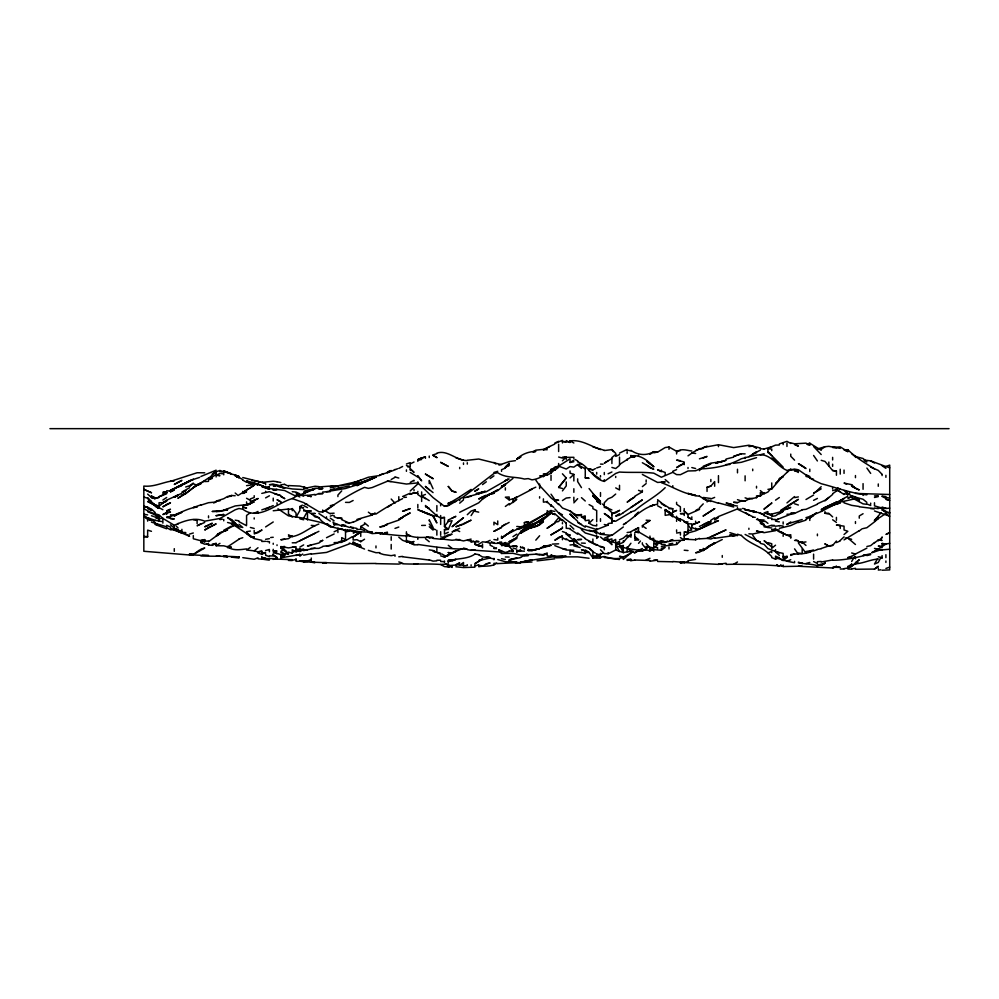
<?xml version="1.0" encoding="UTF-8"?>
<svg xmlns="http://www.w3.org/2000/svg" width="999" height="999" viewBox="0 0 999 999"><rect width="100%" height="100%" fill="white"/><g stroke="black" fill="none" stroke-linecap="round" stroke-linejoin="round"><path stroke-width="1.5" d="M880.831 557.479L878.283 562.437L874.487 564.048L877.534 558.766M277.984 508.803L288.449 515.846L303.671 518.169L307.467 511.238L311.276 510.976L303.671 510.901M851.648 561.463L854.694 556.493M471.103 515.584L474.912 509.715L471.103 511.101L467.295 514.697M699.437 470.679L701.71 467.507M630.931 543.244L627.135 548.364L615.709 545.991M562.437 473.813L566.246 477.997L558.628 487.475L562.437 488.486M562.437 490.896L566.246 485.901L566.246 481.93M448.276 521.466L444.468 526.411L448.276 529.42L452.072 520.704L448.276 521.466L448.276 520.329M558.628 487.475L566.246 477.997M560.539 519.093L558.628 521.466L554.82 522.315L558.628 517.782M638.548 543.369L640.446 541.046M613.174 542.12L619.517 544.043L623.326 542.307L627.135 537.787L630.931 535.414M707.042 491.408L707.042 487.262L710.851 486.113L714.66 481.593L714.66 486.238M836.425 540.996L832.629 545.479L828.82 546.116L825.012 543.956L828.82 546.116M770.791 488.711L767.931 492.032L764.123 493.731L760.314 492.632L760.314 496.178L756.518 495.879L756.518 497.664L748.9 499.1L745.104 500.998L741.295 500.998L737.487 499.65M788.86 470.492L775.536 483.628L779.345 479.982L771.74 489.035L767.931 489.335M535.801 540.159L539.61 535.764M878.283 516.008L881.143 512.712M516.77 537.2C522.115 525.936 536.126 530.007 543.406 521.553L535.801 526.585M341.72 490.896L337.912 495.079L337.912 496.603M573.851 502.859L577.659 498.676M634.74 516.221L638.548 512.162L634.74 515.509M756.518 497.664L758.416 495.629M863.061 528.571L866.87 527.722L874.487 521.89L878.283 518.469L874.487 520.329L878.283 516.271M703.234 503.871L699.437 507.804L699.437 509.453L688.011 514.485L684.215 511.188L684.215 508.566M707.042 501.935L708.94 499.962M208.529 478.384L216.146 471.703L219.942 470.517L223.751 471.74L221.216 471.803M509.165 463.236L505.357 467.045L509.165 465.609L509.165 464.26M562.437 460.789L566.246 456.98L566.246 459.39M482.517 499.1L478.721 502.822L459.69 512.287M874.487 520.279L878.283 516.558M551.023 513.311L539.61 522.739L543.406 519.905M596.69 524.213L596.69 525.911L592.882 525.362L589.073 523.239L592.882 519.567M786.962 472.502L790.758 468.818M551.023 473.089L554.82 469.455L554.82 470.179L551.023 469.368L551.023 473.089L547.215 475.087L544.68 474.263M516.77 459.228L520.579 456.768L516.77 459.228C521.515 454.158 529.033 451.448 535.801 451.398L533.266 452.135M680.406 540.871L676.598 544.467L661.375 546.366M840.234 540.447L844.043 536.863M598.588 536.688L596.69 538.461L596.69 535.626M817.407 490.259L821.203 486.713M410.214 490.984L417.832 483.916L417.832 481.78M570.042 477.909L573.851 474.4L570.042 473.139L570.042 470.941M665.184 487.687C656.043 496.64 644.33 502.422 634.74 510.689L630.931 511.913M760.314 496.178L764.123 492.669L764.123 493.731L760.314 490.596M520.579 533.004L524.388 529.545L520.579 532.629M505.357 467.257L509.165 463.836M832.629 494.443L825.012 500.836M159.053 506.118L155.257 505.107L159.053 506.156L166.671 500.149L181.893 493.306M459.69 503.159L463.499 499.862M794.567 496.565L786.962 502.909M627.135 534.865L623.326 538.124L619.517 539.822M809.789 518.256L813.598 514.997L809.789 517.407M878.283 540.834L882.092 537.574M238.973 539.223L227.56 546.84L223.751 545.816L216.146 545.741L216.146 543.406L212.337 544.093L212.337 545.354L208.529 545.017L206.631 543.543M615.709 494.068L611.912 497.24L608.104 498.801L604.295 502.734L604.295 506.755L611.912 509.927M874.487 542.482L870.678 545.654L866.87 546.503M208.529 479.645L216.146 474.4L219.942 475.711L217.407 475.462M250.387 547.39L246.578 550.012L254.196 550.849L258.004 547.727M775.536 545.192L771.74 548.314L771.74 543.743L767.931 542.607M387.387 481.043L406.418 484.04L417.832 482.867L433.054 497.577L444.468 506.331L448.276 505.694L463.499 496.853L493.943 473.476L497.739 472.714C505.919 478.359 515.472 476.423 524.388 479.058L528.184 478.596L531.992 479.857C541.058 478.721 548.039 472.827 554.82 467.095L558.628 466.121L570.042 458.803L570.042 462.487L573.851 461.725M845.566 490.684L847.851 494.617L849.749 493.069M786.962 557.529L783.154 560.614L780.619 559.04M143.831 508.741L151.448 512.712L159.053 514.91L162.862 518.381L174.276 525.274C183.579 521.153 194.593 516.783 204.72 521.166L219.942 518.469L235.165 509.79L238.973 508.491L242.782 509.203C258.704 521.303 276.611 503.134 292.245 498.588L303.671 502.609L318.893 511.7L322.689 512.075C336.226 503.296 349.8 493.981 364.548 487.35L368.356 488.361L372.165 487.549L387.387 481.256L391.196 481.506M615.709 454.533L611.912 457.579L611.912 463.536M523.426 529.333L520.579 531.618L528.184 527.01L524.388 528.571M520.579 532.667L524.388 529.632L539.61 524.937L528.184 528.696M642.357 486.625L646.153 483.578M198.064 484.815L208.529 477.997M619.517 464.473L630.931 457.117L634.74 456.855L630.931 457.117M352.185 536.713L345.529 540.659L341.72 541.333M512.962 478.384L501.548 487.425L505.357 484.39L501.548 486.451L505.357 484.428L497.739 490.596L486.326 495.966L490.134 493.768M501.548 536.176L501.548 538.211L512.962 530.094M543.406 517.994C535.751 523.951 526.061 527.022 516.77 529.333L520.579 528.483M855.456 562.737L859.265 559.777L855.456 562.862L855.456 563.786L851.648 565.397M166.671 497.49L162.862 500.024M273.227 521.977L265.609 526.923M299.862 556.218L302.709 554.033M505.357 467.644L508.204 465.447M642.357 542.819L642.357 544.168L646.153 548.826L649.013 546.64M828.82 497.402L825.012 500.324L817.407 503.796M554.82 470.179L558.628 467.307M779.345 479.483L783.154 476.598L779.345 478.633M710.851 544.892L707.042 547.34L714.66 542.782C709.69 545.466 705.731 551.198 699.437 550.174L703.234 550.561L707.042 547.677L699.437 552.16L695.629 552.797L698.164 551.947M874.487 542.857L878.283 539.984L882.092 540.409L878.283 539.822M375.012 512.912L372.165 515.034L356.943 519.443M459.69 496.853L471.103 489.41M505.357 484.128L501.548 486.963L505.357 484.977L501.548 486.501M505.357 506.456L509.165 503.621M509.165 504.895L516.77 499.188L512.962 502.559L512.962 499.263L516.77 496.815M501.548 538.211L512.962 529.92M623.326 526.96L611.912 535.377L600.486 534.315L594.78 531.068M661.375 550.224L665.184 547.39L661.375 548.226L661.375 550.224L653.771 549.675L653.771 551.273M787.911 505.619L798.376 499.35L779.345 512.125L771.74 514.11M813.598 514.785L816.445 512.662M884.952 514.098L874.487 521.003M855.456 563.374L851.648 566.196L847.851 567.469L851.648 565.059L851.648 563.623M874.487 569.118L878.283 566.283L874.487 569.08L855.456 569.243M172.377 490.984L174.276 489.585L170.479 491.783L173.014 490.659M482.517 484.59L486.326 481.805M577.659 461.213L577.659 461.85C588.723 465.621 592.619 478.921 604.295 481.418L615.709 473.439L619.517 472.04C630.968 472.827 642.307 471.765 653.771 473.176L661.375 477.235L672.789 472.327L676.598 474.612L680.406 474.7L688.011 470.979L695.629 470.766L703.234 467.557M859.265 530.894L862.112 528.808M847.851 566.883L850.698 564.785M223.751 530.257L231.368 526.161M250.387 512.674L246.578 515.422L246.578 524.85M322.689 540.234L318.893 542.994L307.467 545.953L311.276 545.229M449.225 504.582L451.123 503.209M193.307 483.079L189.498 485.776L185.702 487M353.134 537.112L360.751 531.53L353.134 536.938L360.751 532.33M490.134 478.546L493.943 475.849M482.517 499.225L490.134 493.981L487.599 495.367M452.072 552.759L444.468 557.067L440.659 555.844M478.721 566.745C484.577 565.422 491.583 567.37 496.478 563.124M649.962 454.358L653.771 451.66L657.567 452.16L665.184 447.552L668.993 447.003L676.598 451.273L680.406 450.561M630.931 552.797L623.326 559.39L623.326 556.942L630.931 553.309L630.931 550.936L627.135 548.563L627.135 551.785L623.326 552.634L615.709 549.962L608.104 553.808L608.104 552.584M630.931 551.148L634.74 552.834L638.548 550.137M821.203 449.375L825.012 446.715L828.82 446.328L840.234 448.364M786.962 506.331L780.619 510.402M817.407 490.596L813.598 493.269L821.203 488.861M832.629 493.731L836.425 491.058M838.96 501.311L832.629 505.057L847.851 496.178M516.77 526.461L520.579 526.798L524.388 525.861L528.184 523.239M630.931 512.125L615.709 521.216L611.912 521.128L614.447 520.954M646.153 520.192L649.962 520.491L642.357 525.611M775.536 500.149L779.345 497.539M840.234 501.086L844.043 498.464L840.234 500.499M198.376 484.877L200.924 483.828L197.115 484.852L193.307 487.549L204.72 480.869L204.72 481.555L208.529 481.381M448.276 503.708L459.69 496.99M540.871 476.136L543.406 476.56L547.215 473.988L547.215 475.087M455.881 550.811L444.468 556.942M714.66 519.093L718.456 516.52L737.487 508.903L737.487 507.642M212.337 474.238L216.146 471.703L212.337 473.988M318.893 524.05C309.465 527.435 302.335 534.765 292.245 536.65L288.449 534.79M326.498 537.699L334.116 533.978M387.387 523.876L383.579 526.373L379.77 527.01L387.387 524.675M556.093 442.957L562.437 440.322L562.437 442.944M562.437 500.536L566.246 498.039L570.042 497.614M512.962 536.65L516.77 534.153M482.517 566.283L486.326 563.786L490.134 562.949L486.326 563.998M596.69 554.32L600.486 554.532L603.034 552.872M779.345 478.758L783.154 476.261M844.043 534.527L847.851 531.281L844.043 530.007L844.043 526.161L836.425 525.099L840.234 525.362M174.276 497.327L178.084 495.379M238.973 494.917L254.196 485.227L242.782 492.457L242.782 491.358M387.387 507.342L391.196 504.895M368.356 512.162L372.165 515.034L372.165 513.686L375.974 514.06C384.74 508.241 393.219 503.196 402.609 498.638M353.134 537.574L353.134 540.022L356.943 539.685L360.751 541.683L364.548 539.223M543.406 450.087L549.75 446.516M505.357 535.127L520.579 527.472M501.548 537.824L505.357 535.377M752.709 454.158L760.314 450.174M710.851 520.279L714.66 517.832M805.981 499.525L813.598 495.042M847.851 567.507L851.648 565.059L847.851 567.382L851.648 565.983M166.671 492.969L159.053 496.69L162.862 495.329M170.479 491.271L178.084 486.501L181.893 485.439L178.084 487.3M162.862 502.909L166.671 500.499L162.862 502.859L159.053 502.697L159.053 506.156M181.893 492.082L189.498 487.762M197.115 485.402L200.924 482.992L197.115 485.102L200.924 483.204L197.115 484.465M619.517 513.686L615.709 516.096L619.517 515.122L623.326 512.762M634.74 552.834L638.548 550.424L642.357 550.811L646.153 549.712L649.962 550.936L652.497 549.675M809.789 517.957L813.598 515.546M208.529 541.683L219.942 533.354L216.146 536.138L223.751 531.281L227.56 530.007L219.942 532.629M216.146 545.741L219.942 543.369M505.357 480.831L486.326 491.695L467.295 496.853M505.357 524.213L501.548 526.585L509.165 522.44M608.104 460.789L604.295 463.161L611.912 458.553M714.66 519.942L718.456 517.582M821.203 511.101L825.012 508.741M170.479 491.745L174.276 489.41L170.479 491.321M292.245 552.834L294.792 551.286M410.214 493.181L402.609 496.515M533.266 451.723L535.801 450.174L543.406 449.375M691.82 453.096L688.011 455.844M700.699 449.013L707.042 446.116M642.357 490.309L642.357 491.783L634.74 496.266M703.234 524.637L705.781 523.089M174.276 515.796L178.084 513.511L174.276 516.058L176.823 514.672M246.578 505.232L254.196 501.885L242.782 505.781M227.56 528.908L235.165 524.975L232.63 525.736M199.65 549.925L193.307 554.532L189.498 554.994L143.831 551.273L143.831 486.076C154.645 487.175 163.661 481.73 174.276 480.669L170.479 481.381L197.115 472.752L204.72 472.802M474.912 491.196L478.721 488.911L474.912 491.058M490.134 493.856L487.599 495.379L497.739 489.672M459.69 531.568L455.881 529.707L452.072 531.992L459.69 528.271M570.042 462.487L573.851 460.202M462.225 548.651L452.072 553.046L448.276 552.584L452.072 553.046M625.861 523.151L623.326 524.675C634.34 517.744 643.781 506.418 657.567 504.22L657.567 501.261M585.264 550.774L581.468 549.675L589.073 552.422L585.264 552.547L585.264 549.962L589.073 552.422L592.882 557.917L596.69 555.631M594.143 555.781L596.69 557.367L600.486 555.082M695.629 510.601L698.164 509.078M726.073 564.385L733.678 564.26L737.487 561.975M166.671 512.337L162.862 514.572L170.479 512L166.671 512.337L166.671 514.41M345.529 540.109L341.72 542.357L334.116 542.644M445.741 564.085L448.276 565.609L455.881 565.059L459.69 562.899L455.881 564.635L459.69 565.097L463.499 562.524L463.499 565.946L467.295 565.484L467.295 564.722M630.931 507.467L642.357 499.862L623.326 512.624M748.9 456.73L756.518 451.698M646.153 522.739L649.962 520.491M722.265 539.522L710.851 545.267L714.66 543.406M863.061 513.723L859.265 515.971L859.265 518.169M790.758 554.532C798.326 553.371 806.917 554.845 813.598 550.137L805.981 551.523M189.498 486.625L193.307 483.703L195.841 484.802M178.084 494.867L174.276 497.065L178.084 495.167M392.457 470.929L394.992 469.455M421.64 457.742L417.832 459.94L425.437 456.73L417.832 459.44M299.862 547.09L303.671 544.892M402.609 516.858L410.214 512.887L398.801 519.305L402.609 517.407L398.801 520.117L387.387 524.05M478.721 493.893L482.517 491.695M482.517 492.457L485.064 490.996M531.992 489.285L512.962 499.263M630.931 531.693L634.74 529.495M783.154 511.488L779.345 513.686L783.154 510.814L775.536 515.796L771.74 516.433M292.245 498.588L296.054 496.441L296.054 495.292L299.862 494.705L303.671 496.228M410.214 482.392L414.023 480.244L414.023 480.956M360.751 528.571L360.751 526.461L364.548 524.3L364.548 522.864L368.356 526.073M676.598 452.035C681.018 447.852 686.675 450.549 691.82 450.986M684.215 535.926L688.011 533.766M170.479 490.222L189.498 481.006L185.702 483.329L181.893 484.515L189.498 481.293L181.893 485.014L189.498 480.706L199.65 477.397M391.196 479.483L394.992 477.36M509.165 478.971L505.357 480.669L507.892 479.258M516.77 538.424L509.165 543.331L505.357 543.031M265.609 497.877L269.418 495.804M483.791 497.44L486.326 496.053M627.135 536.6L630.931 534.527M835.164 504.27L830.082 506.53M866.87 548.151L855.456 554.02L851.648 552.971M200.924 523.751L197.115 525.774L204.72 522.44M444.468 536.813L448.276 534.79M619.517 453.096L627.135 449.413L627.135 450.636M526.923 554.07L520.579 557.317M786.962 524.6L790.758 521.928M805.981 519.355L808.528 517.994M785.689 557.28L783.154 558.628L783.154 553.384L775.536 551.785M299.862 506.456L302.397 505.132M505.357 480.669L507.892 479.333M589.073 470.766L589.073 468.906L592.882 469.917L595.416 468.593M615.709 539.435L611.912 541.421L611.912 538.886L609.365 539.597M699.437 528.821L710.851 522.952C705.094 525.936 698.376 531.818 691.82 527.297M216.146 475.337L219.942 473.389L223.751 473.901L223.751 474.825M166.671 511.188L170.479 509.24L166.671 510.764M209.802 524.537L212.337 523.239L204.72 526.798L208.529 525.187M212.337 545.354L216.146 543.406M368.356 480.407L364.548 482.142L375.974 476.735M353.134 500.499L349.325 502.435L345.529 502.36M360.751 518.756L353.134 522.265M297.952 549.438L299.862 551.523L302.397 550.237M638.548 527.897L634.74 529.832L638.548 527.597L638.548 532.754L636.013 532.055M802.185 509.927L794.567 513.386L790.758 513.261L794.567 513.311L790.758 514.36M859.265 530.681L844.043 539.897M889.709 543.331L885.901 544.043L882.092 543.493L882.092 546.84L874.487 550.973M362.013 482.992L372.165 478.633M364.548 482.142L375.974 476.985L353.134 485.227M372.165 478.846L375.974 476.948M337.912 542.607L341.72 540.709L341.72 537.612L345.529 539.647L345.529 529.433M529.458 490.047L535.801 487.175M463.499 523.663L471.103 520.154L463.499 524.213L455.881 526.748L462.225 524.213M440.659 536.863L444.468 537.487L452.072 534.19L449.538 534.59M474.912 554.108C466.883 559.665 457.067 557.867 448.276 561.163M813.598 500.324L817.407 498.426M855.456 554.358L847.851 557.917M865.609 555.244C854.982 557.917 843.718 560.227 832.629 560.239M265.609 509.078L273.227 505.569M322.689 488.274L318.893 489.073L322.689 488.648L315.085 488.236L299.862 495.079M554.82 467.982L558.628 466.121L566.246 469.031L570.042 466.583L573.851 467.132L577.659 464.473L581.468 463.836M478.721 544.255L482.517 541.845L486.326 542.182L490.134 540.322M786.962 509.24L790.758 507.38L783.154 510.427M174.276 488.823L176.823 487.612M216.146 470.179L200.924 476.473M178.084 514.11L181.893 512.287L178.084 513.861M258.004 553.046L261.8 554.283L265.609 552.459L261.8 553.434M334.116 531.78L337.912 529.97M615.709 456.393L619.517 454.57M473.638 541.058L471.103 542.27L471.103 540.584M529.458 522.639L547.215 512.962L528.184 524.512L524.388 525.699M703.234 467.132L710.851 463.836L703.234 467.008M710.851 536.9L726.073 529.882L707.042 538.374L699.437 538.886M303.671 493.306L315.085 488.911L304.932 490.484M387.387 472.802L391.196 471.029M452.072 518.131L455.881 516.346L448.276 519.992M509.165 541.633L516.77 537.787L509.165 541.758M482.517 558.965L474.912 563.623L482.517 559.14L478.721 560.576L490.134 558.004M769.205 447.852L775.536 445.104L779.345 445.017M825.012 446.715L817.407 448.988M398.801 468.444L402.609 466.496M410.214 463.961L414.023 462.013M448.276 532.292L444.468 534.028L444.468 529.582L448.276 529.283L444.468 529.582M562.437 528.146L551.023 534.865L562.437 528.146L562.437 526.96M642.357 548.563L638.548 550.299L627.135 548.364L627.135 546.915M242.782 493.518L246.578 491.82L242.782 493.269M299.862 540.834L315.085 533.266M280.831 556.818L284.64 555.544M455.881 551.523L444.468 556.855M672.789 471.278L676.598 469.58M703.234 466.246L710.851 463.161L722.265 461.513L715.921 462.887M604.295 538.249L608.104 536.475M828.82 545.904L821.203 548.488M821.203 564.76L825.012 563.074L821.203 565.484L821.203 564.385L818.668 564.747M871.952 552.397L874.487 551.273M315.085 495.129L318.893 493.469L322.689 493.556L322.689 492.032L330.307 491.695M410.214 462.649L406.418 463.998M265.609 550.511L269.418 549.462M322.689 546.703L318.893 548.364L311.276 548.364M382.317 532.754L379.77 533.853C389.935 534.215 400.075 536.276 410.214 535.764L406.418 533.978L406.418 531.78M672.789 512.075L676.598 510.427L672.789 512.25L672.789 508.741L670.254 508.116M737.487 502.647L733.678 502.31L737.487 502.647L741.295 500.998M646.153 559.939L649.962 558.291M836.425 542.569L840.234 540.921M832.629 567.981L836.425 566.333L832.629 567.981L798.376 566.246M164.136 494.805L166.671 493.731M307.467 491.483L303.671 493.094L307.467 492.032L303.671 492.12L307.467 492.082M505.357 468.106L501.548 469.717L501.548 471.366M452.072 560.963L455.881 559.353L448.276 561.725M703.234 458.042L707.042 456.431L699.437 458.841M779.345 443.918L786.962 441.346L790.758 443.494L790.758 442.857L794.567 443.793L798.376 446.166L794.567 444.642M798.376 522.052L790.758 525.561L779.345 528.359M318.893 531.318L296.054 542.607M311.276 559.902L307.467 561.463L303.671 561.725L311.276 559.902L311.276 558.041M524.388 526.923L535.801 523.151L551.023 512.837L547.215 514.747L551.023 512.887L554.82 514.485L551.023 513.136L547.215 513.686L551.023 512.887L554.82 514.572M516.77 551.873L520.579 550.299L516.77 551.485L520.579 550.349L516.77 550.724L516.77 551.91M539.61 554.408L543.406 554.62L547.215 552.971M710.851 498.976L714.66 497.402M670.254 540.834L684.215 540.234L684.215 531.83L688.011 532.966L695.629 530.856L718.456 520.704L714.66 521.678M778.084 519.155L775.536 520.192L790.758 514.198L786.962 514.273M885.901 534.403L889.709 532.842L887.174 533.653M851.648 566.545L847.851 568.106L847.851 566.283M208.529 479.907L212.337 478.384M227.56 496.99L231.368 495.467L235.165 495.754M254.196 513.311L258.004 511.451M391.196 470.517L387.387 472.04L391.196 470.641M394.992 469.755L397.54 468.743M407.679 509.59L410.214 508.566L402.609 511.276L406.418 510.089M653.771 451.66C646.528 456.031 637.687 455.207 630.931 450.299L630.931 450.936L628.396 450.287M866.87 494.83C851.185 493.369 836.288 487.549 821.203 483.703L813.598 480.194L798.376 469.792L794.567 469.118L786.962 470.392C778.258 466.845 773.526 457.754 764.123 455.119C756.355 454.07 748.651 456.918 741.295 458.766C728.483 465.784 713.873 468.568 699.437 468.906M838.96 502.909L836.425 503.921L840.234 502.947L832.629 505.394M360.751 480.194L353.134 482.992L368.356 477.235L379.77 475.499M383.579 473.601L379.77 475.087L389.922 471.803M258.004 557.792L254.196 559.265L242.782 557.654M499.013 465.122L509.165 461.588L515.496 460.639M421.64 491.908L421.64 495.929L425.437 494.443M699.437 526.411L710.851 521.378L707.042 522.602L710.851 521.89M850.386 497.177L847.851 498.164L851.648 496.815M776.81 558.141L786.962 561.213L790.758 559.727M870.678 553.733L863.061 555.456L865.609 554.895M213.599 502.972L216.146 502.01L208.529 502.697L200.924 505.144M261.8 493.394L269.418 491.658L280.831 495.679L274.488 493.768M202.822 539.685L204.72 541.171L200.924 540.996L200.924 542.569L204.72 541.133L208.529 541.046M356.943 531.443L353.134 532.879L356.943 531.78M337.912 542.819L330.307 545.442L322.689 546.328M733.678 456.306L741.295 453.808L745.104 453.896M653.771 504.895L649.962 506.331L653.771 505.107M805.981 520.117L798.376 522.564M741.295 453.808L733.678 456.481M526.923 561.126L520.579 562.012L524.388 562.137L531.992 559.902L528.184 560.576M688.011 538.761L684.215 539.185L695.629 539.772L699.437 538.374M857.991 562.862L855.456 563.786C863.148 563.511 870.404 559.452 878.283 559.053M170.479 514.785L174.276 515.209L176.823 514.31M261.8 509.877L269.418 507.217M372.165 478.758L360.751 483.079L356.943 483.828L363.286 482.292L335.377 486.401L356.943 481.63L353.134 482.904M330.307 516.133L332.842 515.234M410.214 494.28L414.023 492.919L417.832 493.306M285.589 550.449L288.449 554.07L284.64 553.808L280.831 555.207L280.831 558.079M394.992 528.396L398.801 527.047M474.912 566.071L478.721 564.722L478.721 565.696M600.486 536.987L604.295 540.159L608.104 538.299M667.719 541.158L665.184 542.057L662.649 540.734M642.357 550.811L646.153 549.462M864.335 460.052L870.678 460.876L885.901 466.545L889.709 465.097L889.709 569.917L882.092 570.217M767.931 511.575L764.123 512.924L771.74 515.297L771.74 514.36L767.931 513.686L771.74 515.297M741.295 535.289C748.513 543.381 759.715 545.791 767.931 552.834L771.74 551.485L771.74 552.634M771.74 557.617L775.536 559.178L779.345 557.492M813.598 550.936L817.407 549.587M821.203 564.385L817.407 565.734C810.801 563.436 804.582 564.747 798.376 562.137M882.092 549.325L871.952 552.747M173.014 489.26L170.479 490.134L173.014 489.46M330.307 490.259L341.72 487.637M695.629 450.474L699.437 449.163M764.123 448.988L771.74 446.79M752.709 453.946L756.518 452.634M756.518 457.667L741.295 462.312L733.678 463.324M623.326 556.942L619.517 556.306L623.326 557.367C617.345 559.565 610.227 558.478 604.295 556.518L600.486 557.155L597.951 555.919M646.153 549.625L636.013 551.685M885.901 568.443L889.709 567.132M162.862 502.522L166.671 501.261M433.054 454.907L436.863 453.646M554.82 444.043L543.406 449.5L547.215 449.75M410.214 494.155L414.023 492.882L417.832 493.431M349.325 543.918L326.498 552.422L311.276 554.108M410.214 542.782L414.023 541.508L410.214 542.819L406.418 541.208M238.973 538.923L242.782 537.699M554.82 443.032L558.628 441.296M596.69 467.932L600.486 466.708M715.921 463.086L726.073 460.277L723.538 461.076M540.871 547.564L551.023 545.104L543.406 546.291L545.941 545.978M762.861 531.805L752.709 534.028L748.9 533.816M375.974 477.11L368.356 479.645L356.943 485.651L360.751 483.666L345.529 488.486L326.498 491.658M288.449 552.085L292.245 553.346L292.245 549.8L296.054 551.785L299.862 550.599L296.054 549.462M387.387 533.429L387.387 532.38L383.579 533.553L375.974 532.629M703.234 447.552L718.456 444.717L733.678 447.602L748.9 445.229L760.314 447.977L760.314 448.738L764.123 449.038M455.881 539.273L463.499 540.921L471.103 539.098M402.609 563.786C415.297 564.472 428.209 563.498 440.659 564.472L444.468 566.583L448.276 566.957L452.072 565.784M509.165 551.323L505.357 552.497L499.013 549.812M551.023 545.442L531.992 550.636L528.184 550.424M809.789 516.346L821.203 511.575L840.234 501.548L836.425 502.947L840.234 502.272L836.425 502.609M189.498 534.103L193.307 532.966M193.307 538.761L200.924 540.746L204.72 539.61L204.72 542.27M200.924 549.163L204.72 548.014L193.307 554.532L189.498 554.832L200.924 555.294L200.924 555.968C213.624 556.468 226.336 555.919 238.973 556.942M349.325 523.201L353.134 522.052M471.103 496.266L464.76 497.664M722.265 461.463L715.921 462.999M608.104 536.688L611.912 535.002M841.508 501.823L855.456 498.676M707.042 538.374L710.851 539.01L714.66 537.487L714.66 538.336L733.678 535.589L729.882 534.79L733.678 536.013L737.487 535.252M786.962 524.05L802.185 519.517M330.307 490.047L334.116 488.998M566.246 456.98L562.437 458.079L558.628 457.03M303.671 555.169L311.276 553.646M608.104 473.776L611.912 471.99M807.254 443.931L809.789 443.206L821.203 450.299M516.77 557.829L509.165 559.777L520.579 557.617M634.74 532.504L638.548 531.406L636.013 531.343M661.375 541.133L657.567 541.808L661.375 542.307L661.375 541.133L657.567 542.232L653.771 540.784L638.548 531.868M670.254 540.334L672.789 539.61L668.993 541.545L661.375 542.307M634.74 560.152L630.931 560.614L630.931 559.315L627.135 560.451L627.135 559.44M805.981 517.619L809.789 516.52M221.216 511.051L227.56 509.79L216.146 511.451L219.942 511.401M493.943 472.465L497.739 471.278M254.196 550.849L258.004 551.873L261.8 550.811L261.8 554.283M509.165 499.862L509.165 496.99L505.357 497.19L509.165 499.862L512.962 498.801M498.701 549.925L501.548 553.471L512.962 553.309L520.579 555.119L535.801 554.195L543.406 555.044L545.941 553.908M619.517 546.453L623.326 545.404L623.326 547.639M832.629 490.646L836.425 489.585M482.517 492.17L476.186 493.344M760.314 454.745L764.123 453.733M402.609 563.074L398.801 564.085L375.974 563.623M535.801 549.462L528.184 550.636M775.536 530.681L764.123 532.667L756.518 530.981L760.314 532.242M688.011 561.55L684.215 562.562L718.456 564.385L726.073 563.236M805.981 563.498L809.789 562.474M436.863 453.134C446.466 449.862 454.445 458.516 463.499 460.114M337.912 488.149L349.325 486.038M450.811 502.335L448.276 502.984L448.276 504.008M320.155 541.183L322.689 540.534M292.245 560.327L296.054 559.353M733.678 457.117L726.073 459.053M535.801 549.587L539.61 548.613L531.992 550.474L528.184 550.224M771.74 525.949L774.275 525.299M832.629 559.939L821.203 562.012M493.943 547.052L493.943 548.439L496.478 547.827M509.165 560.202L512.962 559.265M695.629 559.353L688.011 560.701M866.87 555.594L870.678 554.657M222.477 519.143L219.942 519.605M273.227 510.764L288.449 509.04M315.085 548.151L303.671 550.599L303.671 549.587M608.104 525.099L596.69 529.582L585.264 525.911M874.487 497.49L878.283 496.603M680.406 562.737L684.215 561.85L680.406 562.225M151.448 496.69L155.257 498.251L159.053 497.402L155.257 498.039L151.448 496.178L155.257 498.039M200.924 504.845L193.307 507.517L197.115 507.042C186.438 508.154 177.273 515.297 166.671 517.282L170.479 516.645M227.56 509.328L223.751 510.177L235.165 505.944L250.387 504.17L246.578 504.77M330.307 505.656L334.116 504.807L326.498 510.177M299.862 554.532L280.831 557.829M707.042 487.262L710.851 486.113M269.418 487.35L265.609 488.149L261.8 486.451M421.64 459.478L417.832 460.277L417.832 461.388M653.771 452.847L657.567 452.035M505.357 542.857L501.548 543.668L499.65 542.095M604.295 533.216L600.486 534.028L600.486 532.717M661.375 482.267L665.184 481.893L657.567 482.442L642.357 474.45M589.073 523.239L589.073 520.067L585.264 520.704L585.264 516.271L581.468 517.032L581.468 514.572L577.659 514.997L581.468 514.572M558.628 543.831L552.285 544.093M794.567 443.793L805.981 443.156L809.789 445.017L809.789 443.206M524.388 525.861L524.388 522.564L528.184 521.853M794.567 497.614L798.376 496.903M562.437 557.617L556.093 557.854M627.135 551.785L633.466 551.448M889.709 549.25L878.283 550.224M880.831 569.817L878.283 570.054M467.295 460.277L478.721 459.016L501.548 464.685M311.276 489.96L313.811 489.51L311.276 489.797M330.307 487.849L337.912 486.288L334.116 485.776L318.893 486.963M630.931 455.382L630.931 456.056C639.897 453.971 647.989 460.776 653.771 466.758M200.924 540.746L204.72 539.61M430.519 537.05L433.054 537.537L429.245 538.124L429.245 537.275C421.778 537.312 412.887 538.561 406.418 533.978M444.468 538.211L440.659 538.886L452.072 540.234L459.69 539.522M668.993 544.005L672.789 543.331M775.536 529.083L771.74 529.757L775.536 529.545L775.536 528.059M155.257 514.36L159.053 518.756L162.862 518.131L162.862 523.114M299.862 494.705L307.467 495.467L315.085 494.405M265.609 539.31L269.418 538.673M284.64 539.135L280.831 539.772L288.449 538.673L292.245 535.889L292.245 536.65M345.529 531.83L349.325 531.193L349.325 529.832M425.437 505.482L436.863 515.846L440.659 518.081L444.468 517.445L444.468 526.411L448.276 529.283M326.498 546.116L330.307 545.479M585.264 516.271L581.468 516.895L585.264 519.443M474.912 549.712L471.103 550.349L467.295 549.625M676.598 533.054L680.406 532.417L680.406 535.039M653.771 538.299L649.962 538.923L649.962 536.051M830.082 545.691L832.629 545.267M817.407 549.375L821.203 548.738M280.831 484.852L284.64 484.253M303.671 549.038L299.862 549.625L303.671 550.349L307.467 549.625L304.932 549.8M668.993 514.747L665.184 515.334L665.184 510.002M509.165 546.503L505.357 545.267L509.165 544.68L509.165 546.503L516.77 545.991L516.77 547.002M844.043 568.656L847.851 568.056M851.648 568.906L855.456 568.319M288.449 509.415L292.245 508.866M448.276 505.269L444.468 506.331M246.578 548.913C240.247 549.675 233.017 551.048 227.56 546.79M292.245 547.302L294.792 546.94M277.023 558.591L265.609 558.628L261.8 557.529L261.8 556.555M611.912 523.026L608.104 523.576L608.104 525.362L604.295 524.512M554.82 558.803L537.062 560.876M847.851 557.454L851.648 556.905M604.295 450.561L611.912 449.587L615.709 453.346L615.709 455.257M384.852 532.717L387.387 532.38M467.295 549.075C450.661 549.375 434.128 546.815 417.832 544.43M688.011 530.556L691.82 530.044L688.011 524.937L688.011 532.966M649.962 550.224L652.497 549.875M174.276 515.209L176.823 514.897M748.9 446.578L752.709 446.116L756.518 448.364M355.669 530.968L353.134 531.281L350.599 529.895M627.135 532.504L630.931 532.042M634.74 540.234L638.548 539.772L634.74 538.511L634.74 533.816M334.116 515.546L334.116 516.77L337.912 518.331L341.72 517.919L341.72 519.642L349.325 523.114L345.529 522.402M547.215 501.723L543.406 502.147L543.406 498.851M337.912 524.6L334.116 524.85L334.116 522.989L341.72 525.949L345.529 525.524L342.994 525.049M524.388 522.564L528.184 522.14M398.801 556.818L402.609 556.393M570.042 545.017L573.851 544.592M779.345 525.774L775.536 526.198L771.74 525.224L767.931 526.411L767.931 527.472L771.74 528.021M448.276 566.957L452.072 566.545L452.072 567.469M802.185 542.357L805.981 541.933M562.437 457.192L566.246 456.818M269.418 486.75L265.609 487.137L261.8 486.076L269.418 489.035L265.609 488.024L284.64 490.509L296.054 496.266M802.185 509.715L805.981 509.328A448.851 448.851 0 0 1 817.407 504.258M562.437 556.643L566.246 556.268L547.215 556.056L547.215 554.233L543.406 554.532M474.912 567.17L463.499 567.557L455.881 566.745M531.992 562.012L497.739 563.573M780.619 564.797L783.154 566.545L802.185 566.158M318.893 493.893L322.689 493.556M844.043 450.012L847.851 449.675C855.494 457.43 865.234 463.124 874.487 468.906M250.387 531.068L246.578 531.693M270.679 537.499L273.227 537.275M379.77 533.054L372.165 533.603L368.356 532.292L372.165 532.242M889.709 508.141L885.901 508.491L882.092 507.005M311.276 562.187L315.085 562.562L299.862 561.251M543.406 546.291L547.215 545.953M375.974 563.448L349.325 563.573L311.276 562.137M562.437 556.306L554.82 557.067L551.023 555.294L554.82 556.555L524.388 561.301M219.942 500.836L216.146 501.123L223.751 498.713L227.56 496.478L231.368 496.266L231.368 495.467M440.659 517.744L444.468 517.445M356.943 529.582L360.751 529.283L364.548 530.519M288.449 536.176L290.984 535.988M301.124 560.926L303.671 561.301L299.862 561.038L307.467 561.001L296.054 561.338L296.054 560.451M436.863 560.826L433.054 561.126L429.245 559.815M448.276 560.364L452.072 560.064L448.276 560.277M414.023 563.998L417.832 563.711M403.871 497.402L406.418 497.24M330.307 513.436L334.116 513.174M223.751 556.768L227.56 556.518L223.751 555.968L227.56 556.855M507.892 545.904L505.357 546.078L502.822 544.605M273.227 484.515L269.418 484.727L273.227 484.178L280.831 485.826M790.758 469.88L794.567 469.667L794.567 471.029L798.376 470.891L794.567 470.217L798.376 472.502M455.881 501.548L452.072 501.76L452.072 503.121M570.042 510.764L573.851 513.723L577.659 515.422L580.194 515.284M337.912 528.184C348.414 531.743 360.826 532.117 372.165 532.042L368.356 531.443L360.751 526.461M417.832 544.805L414.023 544.842L410.214 542.819L410.214 541.683L406.418 541.883L406.418 539.01M554.82 545.654L566.246 550.012L573.851 550.262M684.215 562.824L680.406 563.024L680.406 562.062L672.789 561.513M821.203 561.463L817.407 561.675L817.407 563.498L813.598 561.55M703.234 448.439L699.437 448.613L691.82 453.009L695.629 453.471M166.671 492.12L162.862 492.295L166.671 492.245M855.456 493.431L889.709 494.493M684.215 513.511L680.406 513.686L684.215 513.598L684.215 515.509M688.011 521.977L684.215 521.765L688.011 523.538M478.721 541.845L474.912 542.02L467.295 540.284M524.388 555.931L528.184 555.756M566.246 457.367L573.851 457.317L573.851 458.504M246.578 485.651L258.004 484.003L269.418 489.123L258.004 484.04L254.196 483.154L258.004 485.064L254.196 482.904L246.578 480.869L249.126 482.242M874.487 495.879L878.283 495.754M421.64 510.939L429.245 514.535L417.832 509.715L433.054 515.971L436.863 515.846L436.863 514.41M265.609 541.333L261.8 541.47L261.8 540.284L254.196 538.636L246.578 532.754L250.387 536.475L254.196 537.962L254.196 536.65M433.054 538.424L440.659 539.185M216.146 556.181L219.942 556.056M282.105 555.207L284.64 555.119M672.789 561.8L657.567 561.463M311.276 513.598L315.085 513.511L311.276 513.598L303.671 509.665M741.295 509.165L737.487 509.24L752.709 516.683M885.901 507.979L882.092 508.066L874.487 505.869L874.487 502.772M421.64 525.437L425.437 525.362M147.64 536.475L143.831 536.563L147.64 537.062L147.64 530.132L151.448 531.318M292.245 542.819L296.054 542.732M280.831 546.915L284.64 546.453M258.004 551.785L261.8 551.698M444.468 561.588L440.659 561.513M516.77 562.012L505.357 561.763L497.739 559.515M628.396 559.403L630.931 559.353M840.234 569.03L844.043 568.955M630.931 456.056L634.74 456.006M407.679 466.87L410.214 466.833L410.214 464.547M278.296 486.014L280.831 485.989M691.82 523.838L688.011 523.876L684.215 521.765M174.276 529.757L170.479 529.795L166.671 527.634M49.95 428.658L949.05 428.658M726.073 464.51L729.882 464.51M870.678 508.653L874.487 508.653L859.265 506.793M825.012 511.613L825.012 513.261L828.82 513.261M577.659 515.422L580.194 515.422M296.054 549.25L299.862 549.25M258.004 558.803L269.418 559.865M653.771 560.114L657.567 560.114L649.962 561.251L649.962 560.489L634.74 559.989M436.863 560.239L440.659 560.239M539.61 475.924L543.406 475.974M745.104 509.965L748.9 510.002L745.104 509.79L756.518 512.287L752.709 510.764L756.518 512.462M303.671 518.169C312.287 521.128 322.09 521.466 330.307 526.411L341.72 529.495M337.912 528.783L341.72 528.821L345.529 530.894M798.376 542.02L802.185 542.057L805.981 545.442M491.396 541.695L493.943 543.331L497.739 543.369L501.548 541.97L501.548 545.691L505.357 544.979L505.357 546.153M551.023 469.368L554.82 469.455M672.789 508.741L668.993 508.653L668.993 507.804L661.375 503.034M771.74 519.393L775.536 519.48M878.283 549.962L882.092 550.049M798.376 562.899L802.185 562.986L802.185 563.711M505.357 556.98L509.165 557.067M269.418 555.881L273.227 555.968M292.245 559.652L274.488 559.04M547.215 473.988L543.406 473.851L543.406 476.56M748.9 510.352L755.244 511.788M254.196 512.962L258.004 513.099M845.304 537.962L847.851 538.036L855.456 544.505M596.69 531.83C579.77 530.781 565.896 521.253 554.82 508.866M783.154 557.067L786.962 557.192L786.962 556.056M619.517 559.515L604.295 557.492M847.851 569.03L851.648 569.155M208.529 555.332L202.185 554.957M261.8 559.178L269.418 559.565M288.449 560.414L292.245 560.539M600.486 464.085L603.034 464.198M699.437 496.053L695.629 495.879L688.011 493.394L695.629 495.329C683.116 493.756 672.901 486.825 661.375 482.654M752.709 517.195L755.244 517.307M661.375 544.293L665.184 544.467M581.468 543.069L585.264 543.244M501.548 552.085L471.103 550.012M497.739 563.498L493.943 563.324L493.943 564.934M760.314 519.817L764.123 520.029M570.042 528.521L566.246 528.321L566.246 523.026M170.479 518.756L174.276 518.968L166.671 517.494M783.154 556.431L786.962 556.643M581.468 552.584L573.851 551.947L570.042 550.474M620.791 557.217L623.326 557.367M520.579 562.986L512.962 562.187L509.165 560.789M189.498 554.07L193.307 554.283M166.671 490.771L170.479 491.021M733.678 564.26L756.518 564.472L783.154 566.071M520.579 550.936L524.388 551.186M478.721 565.521L482.517 565.784M563.711 441.645L566.246 441.845L566.246 440.621L570.042 442.445L570.042 440.659M882.092 496.016L885.901 496.64M729.882 504.845L737.487 506.031M275.761 486.063L273.227 485.864L277.023 485.564L284.64 488.061L278.296 486.501M299.862 507.554L303.671 507.854L301.124 507.117M311.276 525.399L315.085 525.699M493.943 548.439L496.478 548.638M273.227 550.849L277.023 551.148L273.227 550.811L273.227 549.288M238.973 558.004L231.368 557.105M463.499 460.277L467.295 460.626M878.283 507.979L882.092 508.316M859.265 506.493L851.648 505.357L844.043 502.859M884.627 510.277L882.092 510.052L885.901 511.238M251.661 480.357L260.539 482.18L258.004 481.381M653.771 547.252L657.567 547.602L657.567 548.613M684.215 550.224L688.011 550.561M592.882 558.004L600.486 558.166L600.486 557.192M589.073 558.254L577.659 556.855L562.437 556.905M429.245 560.064L402.609 556.768M440.659 564.472L448.276 563.998L448.276 565.609M228.821 546.903L231.368 547.127L227.56 547.677L227.56 546.453M836.425 447.814L832.629 447.427L840.234 446.878L847.851 451.61L847.851 449.675M767.931 448.701L771.74 449.075L771.74 450.636M748.9 498.289L752.709 498.676M889.709 512.924L885.901 512.549L882.092 509.715M767.931 517.832L771.74 518.206L771.74 519.517M318.893 486.625L315.085 486.238L303.671 488.573L307.467 488.099L299.862 486.076L288.449 485.564M794.567 540.409L798.376 540.784L795.841 539.972M292.245 491.695L296.054 492.082L299.862 493.856M832.629 567.295L840.234 567.382L837.699 567.02M516.77 550.724L520.579 551.111M535.801 554.283L539.61 554.657M266.883 541.47L269.418 541.72L269.418 543.031M562.437 441.421L566.246 441.845M866.87 504.295L863.061 503.871L851.648 497.577M741.295 500.574L745.104 500.998M710.851 498.501L703.234 497.452M573.851 545.904L580.194 547.552M143.831 506.705L147.64 507.13L151.448 510.601M779.345 525.611L783.154 526.073M564.972 532.43L562.437 531.53M821.203 460.327L825.012 461.426L832.629 470.517L836.425 471.029L836.425 475.249M551.023 494.193L554.82 499.687L558.628 500.199L554.82 500.836L551.023 497.877L539.61 485.526L535.801 480.119M577.659 514.997L573.851 514.485L570.042 510.976L562.437 508.016L558.628 503.708M277.023 481.718L273.227 481.218L261.8 482.392L265.609 483.241L242.782 477.534M573.851 541.421L570.042 540.921L573.851 541.421L573.851 544.093L577.659 545.953M493.943 539.56L497.739 540.072M562.437 548.613L566.246 549.113M299.862 561.038L303.671 561.55L301.124 560.789M874.487 508.066L878.283 508.616M585.264 477.784L589.073 478.334L585.264 477.909L585.264 467.769M752.709 511.7L756.518 512.25M882.092 543.493L885.901 544.043L882.092 546.665L878.283 546.116L882.092 546.84M261.8 486.588L264.348 486.95M426.71 536.913L429.245 537.275M493.943 559.015L486.326 557.067L490.134 557.529L482.517 556.98L478.721 554.745M261.8 557.529L265.609 558.079M680.406 460.701L676.598 460.114L684.215 462.013M742.557 508.429L745.104 508.828M592.882 551.361L589.073 548.189C580.157 546.528 572.877 539.672 566.246 534.028L570.042 535.077L566.246 534.028M512.962 545.991L516.77 546.578M478.721 545.691L474.912 544.343L482.517 546.665L482.517 547.814M509.165 550.811L512.962 551.398L512.962 549.875M429.245 549.875L433.054 550.474L440.659 554.283M851.648 484.677L851.648 486.113L859.265 489.96L855.456 488.311L851.648 484.677L844.043 483.079L846.578 484.228M841.508 501.261L844.043 501.673M608.104 553.683L604.295 553.596L600.486 549.8M304.932 504.008L307.467 504.42M505.357 545.192L507.892 545.604M474.912 553.983L478.721 554.62M235.165 520.192L238.973 520.829M844.043 490.472L851.648 496.091L855.456 496.815L855.456 499.263M874.487 548.439L878.283 549.113M360.751 546.453L356.943 545.779L364.548 549.075M459.69 564.76L463.499 565.434M807.254 444.543L809.789 445.017M885.901 497.452L889.709 498.164M729.882 532.667L736.213 534.627M685.476 532.067L688.011 532.542M554.82 511.451L551.023 510.726L547.215 511.825L547.215 510.601M277.023 481.805L280.831 482.529M143.831 514.198L147.64 514.91M161.601 521.528L159.053 521.041L159.053 519.055L155.257 516.945M756.518 519.393L764.123 521.59M323.963 510.814L326.498 511.313M354.408 527.934L356.943 528.446M501.548 558.716L505.357 559.477M242.782 507.217L246.578 507.979L242.782 507.042L242.782 508.441M155.257 524.55L166.671 528.783M189.498 536.313L170.479 528.059M805.981 476.436L809.789 477.235M888.436 499.85L885.901 499.313L889.709 500.324M825.012 513.261L828.82 514.06M718.456 503.284L710.851 500.836M776.81 529.557L779.345 530.094M303.671 489.622L292.245 488.948L280.831 486.963L284.64 488.061M476.186 540.884L478.721 541.421M334.116 527.472C328.234 525.699 322.452 522.964 318.893 517.744L315.085 516.945L311.276 513.436M166.671 526.798L151.448 522.14M604.295 549.8L604.295 547.677L600.486 546.84L596.69 544.505M520.579 547.464L524.388 548.314L524.388 549.5M410.214 543.244L414.023 544.093M282.105 554.807L284.64 555.382M567.507 441.845L570.042 442.445M604.295 450.299L592.882 446.84M710.851 501.51L703.234 498.851M764.123 524.175L760.314 523.289L767.931 527.472L764.123 526.835L764.123 525.149L760.314 520.404M790.758 537.15C786.275 534.003 780.669 533.391 776.498 530.032M478.721 512.162L474.912 511.276L474.912 509.715M231.368 474.063L235.165 474.95L242.782 479.645M353.134 542.994L355.669 543.581M227.56 522.477L233.903 524.05M155.257 520.242L159.053 521.128M200.924 540.284L204.72 541.171M193.307 554.907L189.498 554.02L193.307 555.044M836.425 471.029L832.629 470.517M851.648 496.091L863.061 499.263L866.87 502.397M733.678 507.005L718.456 502.909M764.123 514.997L757.779 512.35M299.862 518.843L303.671 519.78M143.831 506.206L147.64 507.13M155.257 524.088L157.792 524.712L155.257 523.876M844.043 493.469L847.851 494.617M691.82 467.557L695.629 468.531M600.486 449.587C590.634 446.091 581.156 439.285 570.042 440.921L573.851 442.994M589.073 468.906L592.882 469.917M604.295 507.38L608.104 508.354L606.193 506.918M238.973 476.311L235.165 475.337L238.973 476.86M307.467 495.679L311.276 496.64L307.467 495.467M486.326 542.182L490.134 543.156L493.943 542.482L493.943 543.331M479.982 546.016L482.517 546.665M436.863 552.21L433.054 551.236L440.659 553.259M250.387 527.472L254.196 528.446M193.307 519.605L197.115 520.579L197.115 523.663M551.023 555.119L554.82 556.143M463.499 548.064L466.034 548.738M514.235 562.1L516.77 562.774L514.235 561.95M407.679 540.996L410.214 541.683M280.831 547.639L284.64 549.25L280.831 551.361L284.64 554.495M280.831 554.657L273.227 552.035L277.023 553.683L274.488 552.135M809.789 478.209L813.598 479.27M847.851 538.249L851.648 539.31M878.283 556.73L882.092 557.792M462.225 459.927L455.881 457.792M760.314 543.331L764.123 544.38L767.931 548.613L779.345 552.834M658.841 542.832L661.375 543.543L657.567 543.031L657.567 541.171M143.831 497.115L147.64 498.164L158.104 508.329M254.196 537.537L250.387 536.475L246.578 533.816M155.257 520.367L147.64 517.744M885.901 511.65L889.709 512.762M611.912 467.432L615.709 468.531L619.517 465.397L619.517 457.117M394.992 476.948L398.801 478.046M368.356 550.349L375.974 552.709L379.77 552.634L379.77 553.346L383.579 554.532L391.196 555.669L394.992 554.957L394.992 556.268M233.903 524.1L231.368 523.364L246.578 533.516M155.257 514.822L147.64 511.7M280.831 552.759L284.64 553.858M174.276 530.182L181.893 533.004L181.893 529.333M855.456 456.568L863.061 458.504L866.87 461.888L864.335 460.651M646.153 548.826L646.153 546.416L653.771 547.976L653.771 543.119L657.567 544.255M634.74 538.511L638.548 539.647L634.74 536.513M630.931 550.936L633.466 551.698M512.962 548.014L516.77 549.163M398.801 561.925L401.336 562.687M151.448 497.614L155.257 498.763L151.448 497.49L147.64 494.105M280.831 546.54L288.449 547.889L296.054 546.753L296.054 551.823M764.123 515.759L766.658 516.545M649.962 538.374L652.497 539.173M653.771 540.921L657.567 542.095L653.771 539.56M589.073 530.219L592.882 531.406M628.396 559.827L630.931 560.614M360.751 547.177L349.325 543.069M151.448 515.759L153.983 516.545M794.567 503.796L798.376 505.019M680.406 521.128L676.598 518.256L680.406 519.443M776.81 564.959L779.345 566.196L776.81 565.097M745.104 497.827L748.9 499.1M737.487 534.19L741.295 535.464M676.598 518.081L680.406 519.355L677.871 518.256M596.69 536.313L585.264 532.966L581.468 529.67L581.468 528.696M581.468 552.335L585.264 553.596M425.437 512.549L433.054 515.584L436.863 522.952L433.054 515.971M254.196 484.677L246.578 481.93M158.104 508.216L155.257 505.269L147.64 501.461L162.862 509.715M680.406 519.905L676.598 518.256M231.368 473.726L223.751 471.029M265.609 555.332L269.418 556.643M885.901 466.458L889.709 467.807M604.295 539.647L608.104 540.996L608.104 539.86M406.418 541.683L402.609 540.322L398.801 537.2M410.214 466.833L406.418 465.571M600.486 546.291L604.295 547.677M236.438 476.511L238.973 477.572L235.165 475.674L238.973 476.985M638.548 490.347L642.357 491.783M147.64 507.592L151.448 509.04L155.257 512.587M836.425 490.259L840.234 491.745M866.87 504.008L870.678 505.482L870.678 504.807M760.314 542.27L745.104 534.453M497.739 542.857L501.548 544.343M288.449 486.113L284.64 484.465M448.276 565.022L452.072 566.545M155.257 517.532L159.053 519.055M870.678 467.132L878.283 470.392L882.092 474.325M653.771 543.119L657.567 544.68L653.771 547.976L649.962 547.764L646.153 543.543M356.943 543.881L360.751 545.442L356.943 544.467L353.134 541.883L353.134 542.732M845.304 450.549L847.851 451.61M760.314 542.182L756.518 540.584L752.709 535.202M246.578 481.768L254.196 485.102M254.196 537.962L250.387 536.351L246.578 532.542M155.257 506.418L159.053 508.016L159.053 507.13M435.589 529.757L433.054 528.658L429.245 524.088M296.054 495.292L299.862 496.94M200.924 542.569L204.72 544.218L208.529 543.618L208.529 545.017M805.981 474.737L809.789 476.436M760.314 513.011L764.123 514.697M585.264 468.818L577.659 464.635M779.345 557.829L775.536 556.143L775.536 559.178M680.406 519.143L684.215 520.829M585.264 538.886L596.69 544.93M223.751 470.816L231.368 473.938L223.751 471.528L223.751 472.964M174.276 528.321L178.084 530.007L174.276 528.234M236.438 476.423L238.973 477.572L235.165 475.499M166.671 525.312L170.479 527.047M589.073 541.545L596.69 545.229M238.973 521.678L246.578 525.699M592.882 551.91L595.416 553.121M421.64 495.929L429.245 500.624M492.669 546.441L490.134 545.229L490.134 543.406M235.165 474.912L238.973 476.735M235.165 525.274L237.7 526.485M147.64 508.528L151.448 510.352M181.893 531.905L178.084 530.094L181.893 532.242M874.487 510.976L889.709 516.183L885.901 513.773M339.185 517.732L341.72 518.968M178.084 530.769L181.893 532.629M661.375 471.703L657.567 469.792L665.184 472.465L665.184 474.95M665.184 510.551L672.789 514.572L665.184 509.502L672.789 514.96M235.165 475.674L238.973 477.572M356.943 545.017L360.751 546.915L356.943 544.717M148.913 519.093L151.448 520.367M570.042 529.083L577.659 534.24M315.085 515.796L318.893 517.744M155.257 514.96L159.053 516.895M882.092 496.441L885.901 498.426M642.357 462.737L653.771 469.205L649.962 467.769L646.153 464.722M429.245 508.441L425.437 506.456L429.245 508.653M231.368 519.567L227.56 517.582L235.165 523.576L231.368 519.567L238.973 526.748L242.782 527.472L238.973 524.3M562.437 537.749L566.246 539.772M303.671 505.569L307.467 507.592M615.709 487.899L619.517 489.96L619.517 485.314M589.073 504.595L592.882 506.668L592.882 508.653L596.69 510.551L596.69 521.678M326.498 511.738L330.307 513.811M246.578 498.289L250.387 500.362L250.387 498.926L254.196 497.49L254.196 495.679M837.699 487.837L840.234 489.248M657.567 505.781L661.375 507.892M592.882 473.988L600.486 479.27M600.486 503.371L596.69 501.261L600.486 503.496M581.468 524.425L577.659 522.315L585.264 527.172M558.628 512.674L562.437 514.785M151.448 496.141L155.257 498.251M143.831 515.459L147.64 518.469L143.831 516.308L147.64 519.443L151.448 520.192L147.64 517.582M870.678 460.876L874.487 463.037M570.042 541.383L566.246 538.798M242.782 480.157L246.578 482.317M159.053 507.854L151.448 502.435L155.257 505.269M851.648 486.113L855.456 488.311M844.043 494.53L836.425 489.335M573.851 538.886L576.386 540.347M441.933 553.995L444.468 555.456L444.468 557.067M330.307 521.128L318.893 513.511M181.893 533.054L178.084 530.856L181.893 532.38L185.702 532.542L185.702 534.153M575.124 459.503L577.659 461.001M608.104 540.159L611.912 542.395L611.912 541.633M856.73 498.888L859.265 500.412M775.536 461.126L778.084 462.649M780.619 531.618L783.154 533.141M699.437 496.178L703.234 498.464M577.659 532.966L585.264 538.374M148.913 519.03L151.448 520.579M647.427 461.975L653.771 466.62M474.912 543.668L478.721 546.078M273.227 555.207L277.023 557.617M661.375 503.621L665.184 506.081M668.993 511.913L671.528 513.548M671.528 515.447L668.993 513.811L672.789 516.858M296.054 492.969L298.589 494.605M152.722 503.933L155.257 505.569L152.397 503.384M646.153 528.396L642.357 525.861L642.357 527.135M594.143 530.644L596.69 532.33L594.78 530.806M422.902 497.027L425.437 498.713M235.165 523.788L237.7 525.486M882.092 465.734L885.901 468.319M832.629 519.78L836.425 522.402M417.832 494.53L421.64 497.19M330.307 518.169L334.116 520.829M280.831 548.226L288.449 554.07M148.913 500.024L151.448 501.81L148.589 499.587M680.406 537.537L684.215 540.234M350.599 526.935L353.134 528.733L353.134 527.385L349.325 527.385L341.72 524.812L341.72 525.949M672.789 515.971L680.406 520.579L676.598 517.782M558.628 518.081L562.437 520.829M425.437 486.538L433.054 492.582M143.831 515.721L147.64 518.469M647.102 461.575L649.962 463.661L647.102 461.451M410.214 472.465L417.832 477.072L417.832 475.849L421.64 480.831L417.832 476.136M273.227 554.657L277.023 557.454M771.74 458.004L775.536 460.876M746.053 512.899L748.9 515.084M522.477 546.977L524.388 548.439M187.6 534.64L189.498 536.101M765.072 521.153L767.931 523.364M771.74 546.915L764.123 540.709L767.931 543.881M577.659 464.897L581.468 468.406M597.639 500.299L600.486 502.522L596.69 499.987L592.882 495.754L600.486 504.22M602.397 504.008L604.295 505.482M347.427 529.707L349.325 531.193M800.274 541.87L802.185 543.369M780.294 531.605L786.962 535.252L790.758 534.74L790.758 538.211M448.276 545.317L452.072 548.364M425.437 538.673L429.245 541.72M657.567 499.687L661.375 502.822M851.648 453.683L854.507 456.068M493.943 462.437L495.841 464.023M292.245 517.032L288.449 513.861L288.449 508.778M595.729 498.538L592.882 496.091L596.69 499.562M152.397 520.129L155.257 522.564M562.437 520.404L554.82 513.723M170.479 524.812L174.276 528.109L174.276 525.449M581.468 497.664L585.264 500.998M589.073 548.189L592.882 551.523M429.245 526.748L433.054 530.094M235.165 493.007L238.024 495.516M775.536 551.997L779.345 555.382M551.023 505.019L553.871 507.554M425.437 486.451L429.245 489.835M570.042 514.273L577.659 521.341M562.437 519.78L566.246 523.239M410.214 468.906L414.023 472.377L410.214 468.656L410.214 470.217M327.447 523.813L330.307 526.411M684.215 510.976L688.011 514.485L688.011 516.183M327.447 524.3L330.307 526.96M813.598 446.503L821.203 454.533M608.104 509.078L611.912 512.674L611.912 514.785M608.104 541.133L611.912 544.717L611.912 543.956M829.769 514.173L832.629 516.895M665.184 479.557L668.993 482.867M570.042 514.06L573.851 517.744M767.931 552.834L771.74 556.555M573.851 514.36L577.659 518.081M570.042 525.362L573.851 529.12M558.628 504.632L554.82 500.836L554.82 499.687M147.64 498.251L151.448 502.097L147.64 497.702M794.567 460.152L790.758 456.268L790.758 454.108M547.215 501.81L551.023 505.694M176.186 526.073L178.084 528.021M771.74 455.631L767.931 451.698L783.154 467.132M592.882 493.643L600.486 501.261L596.69 498.089L589.073 488.573M619.517 545.816L623.326 549.837L623.326 552.634L620.154 546.116M798.376 542.994L805.981 553.134M583.366 517.494L585.264 519.567M391.196 499.05L394.992 503.196M593.831 530.794L596.69 534.028M599.537 501.348L596.69 498.089L600.486 502.947M573.851 538.636L577.659 543.069L574.8 539.423M757.467 518.531L760.314 522.015M620.279 545.816L623.326 549.837M611.912 449.587L613.423 451.648M866.87 468.069L870.678 473.389M794.567 548.863L798.376 554.32L798.376 553.046L802.185 553.521L802.185 549.038M813.598 455.457L817.407 460.964M509.165 545.816L512.962 551.398M581.468 487.637L577.659 481.593L577.659 478.846M845.566 490.621L847.851 494.443M616.346 545.554L619.517 551.61M433.054 527.472L429.245 519.78L429.245 520.916M333.017 522.002L334.116 524.85M885.901 475.299L885.901 477.322M885.901 554.695L885.901 557.654M885.901 561.001L885.901 562.437M882.092 474.488L882.092 475.586M882.092 536.9L882.092 537.699M882.092 555.631L882.092 558.129M878.283 483.966L878.283 486.288M878.283 568.019L878.283 568.743M870.678 503.121L870.678 503.746M863.061 483.628L863.061 489.285M863.061 493.818L863.061 495.417M859.265 499.05L859.265 501.461M855.456 455.719L855.456 457.455M855.456 475.549L855.456 477.659M855.456 521.59L855.456 523.451M855.456 556.818L855.456 558.753M844.043 470.054L844.043 473.389M840.234 469.243L840.234 474.113M840.234 525.524L840.234 528.446M836.425 488.861L836.425 490.472M836.425 517.407L836.425 520.279M832.629 457.367L832.629 459.94M832.629 464.21L832.629 466.371M832.629 487.687L832.629 489.035M828.82 462.062L828.82 466.283M817.407 534.065L817.407 535.714M817.407 564.934L817.407 566.458M813.598 554.145L813.598 559.103M809.789 469.168L809.789 471.528M809.789 517.232L809.789 520.454M809.789 551.361L809.789 552.372M794.567 553.858L790.758 555.456L790.758 554.745M794.567 561.376L794.567 562.737L786.962 561.213M786.962 443.156L786.962 446.453M783.154 442.782L783.154 444.592M783.154 521.928L783.154 524.05M783.154 534.74L783.154 536.313M783.154 565.022L783.154 566.545M779.345 521.853L775.536 521.128L775.536 520.454M775.536 549.675L775.536 551.698M771.74 482.942L771.74 489.035M767.931 449.463L767.931 452.672M767.931 512.587L767.931 513.936M767.931 516.82L767.931 518.044M756.518 486.288L756.518 488.024M752.709 469.118L752.709 470.679M748.9 528.234L748.9 529.333M745.104 457.192L745.104 458.466M745.104 475.849L745.104 480.794M737.487 469.243L737.487 472.839M737.487 534.952L737.487 535.676M733.678 535.039L733.678 536.013M722.265 555.544L722.265 557.28M718.456 445.354L718.456 446.665M718.456 475.636L718.456 482.604M710.851 479.483L710.851 481.593M703.234 548.364L703.234 550.561M695.629 521.166L695.629 522.652M695.629 528.109L695.629 528.946M695.629 538.761L695.629 539.772M691.82 516.858L691.82 517.957M691.82 525.486L691.82 527.934M688.011 467.507L688.011 468.481M684.215 462.949L684.215 464.685M680.406 511.525L680.406 506.83L676.598 504.258L676.598 502.31M676.598 451.273L676.598 453.946M676.598 516.271L676.598 517.532M676.598 519.992L676.598 521.341M676.598 529.92L676.598 531.655M676.598 542.569L676.598 544.168M672.789 485.689L672.789 487.212M668.993 447.003L668.993 449.325M668.993 547.052L668.993 548.988M661.375 470.092L661.375 471.066M649.962 548.101L649.962 550.936M646.153 479.982L646.153 482.105M638.548 455.332L638.548 456.181M638.548 549.75L638.548 550.424M630.931 533.816L630.931 537.325M627.135 451.823L627.135 453.396M627.135 459.178L627.135 460.202M623.326 540.784L623.326 542.307M615.709 476.398L615.709 477.497M615.709 540.496L615.709 543.244L619.517 541.383L619.517 544.168L615.709 544.38L615.709 549.962M611.912 515.334L611.912 523.151M604.295 472.502L604.295 474.612M604.295 479.695L604.295 481.418M600.486 475.636L600.486 476.948M600.486 492.582L600.486 496.391M600.486 518.718L600.486 521.341M600.486 553.346L600.486 554.532M596.69 472.415L596.69 474.113M596.69 528.521L596.69 530.007M596.69 553.733L596.69 554.695M596.69 554.957L596.69 557.367M592.882 472.502L592.882 473.776M592.882 539.01L592.882 541.758M592.882 553.046L592.882 557.917M573.851 474.4L573.851 480.956M573.851 488.736L573.851 492.295M573.851 497.24L573.851 501.173M570.042 551.023L570.042 554.408M566.246 532.592L566.246 533.516M562.437 522.652L562.437 523.788M562.437 537.362L562.437 539.735M558.628 444.218L558.628 451.536M558.628 463.499L558.628 465.059M551.023 475.249L551.023 480.319M551.023 504.807L551.023 506.368M551.023 510.352L551.023 511.913M547.215 501.261L547.215 502.734M539.61 484.04L539.61 488.573M539.61 496.728L539.61 498.089M528.184 549.113L528.184 549.75M520.579 546.578L520.579 547.639M505.357 487.812L505.357 490.047M505.357 542.482L505.357 543.956M501.548 550.936L501.548 553.471M497.739 520.954L497.739 524.675L493.943 522.19L493.943 524.937M497.739 538.124L497.739 539.223M493.943 558.379L493.943 559.815M482.517 543.956L482.517 545.904M474.912 542.057L474.912 544.38M474.912 564.685L474.912 565.434M471.103 564.847L471.103 565.821M467.295 462.737L467.295 464.085M463.499 462.899L463.499 464.423M463.499 497.952L463.499 498.976M459.69 467.382L459.69 468.656M459.69 499.65L459.69 500.661M455.881 529.707L455.881 531.018M448.276 561.55L448.276 562.649M444.468 536.051L444.468 537.487M444.468 561.088L444.468 562.562M440.659 503.671L440.659 505.819M440.659 515.546L440.659 518.081M440.659 519.018L440.659 524.425M440.659 531.693L440.659 535.289M436.863 505.606L436.863 511.188M436.863 530.307L436.863 535.127M436.863 547.39L436.863 550.511M433.054 488.736L429.245 480.457L429.245 483.628M433.054 515.584L433.054 516.683M429.245 456.056L429.245 457.579M425.437 457.192L425.437 458.341M421.64 496.391L421.64 501.461M417.832 491.408L417.832 492.032M417.832 504.47L417.832 508.066M417.832 537.412L417.832 539.348M414.023 489.622L414.023 490.771M406.418 469.88L406.418 471.316M406.418 536.138L406.418 538.086M398.801 496.69L398.801 500.749M391.196 536.725L391.196 540.284M391.196 544.467L391.196 549.075M375.974 545.953L375.974 547.889M360.751 531.83L360.751 536.388M360.751 540.958L360.751 541.683M337.912 517.657L337.912 518.331M337.912 530.981L337.912 532.542M326.498 516.82L326.498 518.081M322.689 510.002L322.689 512.075M307.467 511.238L307.467 519.992M299.862 506.743L299.862 510.514L296.054 517.232L296.054 513.136L292.245 508.528L292.245 510.726M299.862 548.601L299.862 551.523M296.054 558.891L296.054 559.777M288.449 553.046L288.449 553.896M277.023 502.822L277.023 504.22M277.023 544.842L277.023 545.529M273.227 498.126L273.227 500.998M273.227 543.244L273.227 544.293M273.227 553.733L273.227 554.695M273.227 558.803L273.227 559.44M269.418 549.962L269.418 551.735M265.609 484.003L265.609 484.727M265.609 491.271L265.609 491.958M265.609 553.808L265.609 554.907M254.196 517.869L254.196 519.018M254.196 530.432L254.196 532.592M246.578 501.885L246.578 503.321M238.973 556.643L238.973 557.492M223.751 519.48L223.751 520.829M219.942 470.517L219.942 471.615M216.146 471.865L216.146 473.176M216.146 474.4L216.146 476.948M208.529 515.884L208.529 517.744M193.307 535.551L193.307 537.962M178.084 523.414L178.084 524.05M174.276 548.651L174.276 551.361M159.053 516.058L159.053 518.756M147.64 520.067L147.64 521.128M771.74 503.071L764.123 509.04L771.74 503.071M193.307 487.724L185.702 493.731L181.893 495.204L185.702 493.394L197.115 484.852L193.307 487.724M524.388 530.132L520.579 533.266L528.184 529.083L524.388 530.132M455.881 523.626L452.072 526.71L463.499 517.744L455.881 523.626M543.406 518.843L531.992 525.774L543.406 518.843M554.82 523.114L547.215 528.184L554.82 523.114M714.66 508.653L703.234 515.971L714.66 508.653M630.931 499.313L627.135 502.147L634.74 496.94L630.931 499.313M185.702 493.394L178.084 498.089L185.702 493.394M558.628 537.537L554.82 540.234L562.437 535.926L558.628 537.537M208.529 527.472L204.72 530.007L216.146 523.876L208.529 527.472M261.8 530.094L258.004 532.629L254.196 533.766L261.8 530.094M200.924 483.079L198.376 484.74L200.924 483.079M680.406 465.147L676.598 467.594L684.215 463.449L680.406 465.147M619.517 510.427L615.709 512.799L611.912 513.723L619.517 510.427M166.671 504.507L162.862 506.83L170.479 502.822L166.671 504.507M501.548 527.422L493.943 531.318L501.548 527.422M825.012 507.342L821.203 509.627L836.425 502.097L825.012 507.342M185.702 490.646L183.154 492.082L185.702 490.646M482.517 496.853L478.721 499.013L486.326 495.329L482.517 496.853M178.084 482.355L174.276 484.465L181.893 480.369L178.084 482.355M219.942 532.966L217.407 534.378L219.942 532.966M825.012 563.024L821.203 565.059L825.012 563.074M258.004 498.551L250.387 501.973L258.004 498.551M233.903 522.714L231.368 524.05L233.903 522.839M193.307 479.308L189.498 481.131L193.307 479.395M699.437 521.977L691.82 524.937L699.437 521.977M185.702 483.079L179.358 485.951L185.702 483.079M520.579 457.192L516.77 458.928L520.579 457.192M528.184 527.772L524.388 529.283L531.992 526.498L528.184 527.772M166.671 492.719L162.862 493.943L166.671 492.757M299.862 554.445L296.054 555.419L299.862 554.445M360.751 484.003L356.943 484.677L360.751 484.003M223.751 514.485L216.146 515.671L223.751 514.485M493.943 493.306L491.396 493.756L493.943 493.306M219.942 511.238L212.337 511.451L219.942 511.238M448.276 555.456L444.468 556.056L448.276 555.544M277.023 489.498L273.227 490.047L277.023 489.498M332.842 486.525L330.307 486.663L332.842 486.513M581.468 539.435L577.659 539.61L581.468 539.435M722.265 563.998L718.456 564.135L722.265 564.048M326.498 562.649L322.689 562.737L326.498 562.649M729.882 503.833L726.073 503.071L733.678 505.144L729.882 503.833M455.881 492.17L452.072 491.058L448.276 486.451L452.072 491.058L455.881 492.17M151.448 492.719L143.831 489.373L151.448 492.719M448.276 466.408L440.659 462.4L448.276 466.408M433.054 478.633L425.437 474.113L433.054 478.633M306.206 488.161L303.671 487L306.206 488.149M691.82 519.23L688.011 517.282L691.82 519.23M436.863 457.579L433.054 455.332L436.863 457.579M707.042 500.536L704.507 499.15L707.042 500.624M802.185 465.784L798.376 463.661L805.981 468.531L802.185 465.784M280.831 501.848L277.023 499.737L280.831 501.885M284.64 498.551L280.831 496.391L284.64 498.588M608.104 515.846L604.295 513.511L611.912 519.355L608.104 515.846"/></g></svg>
